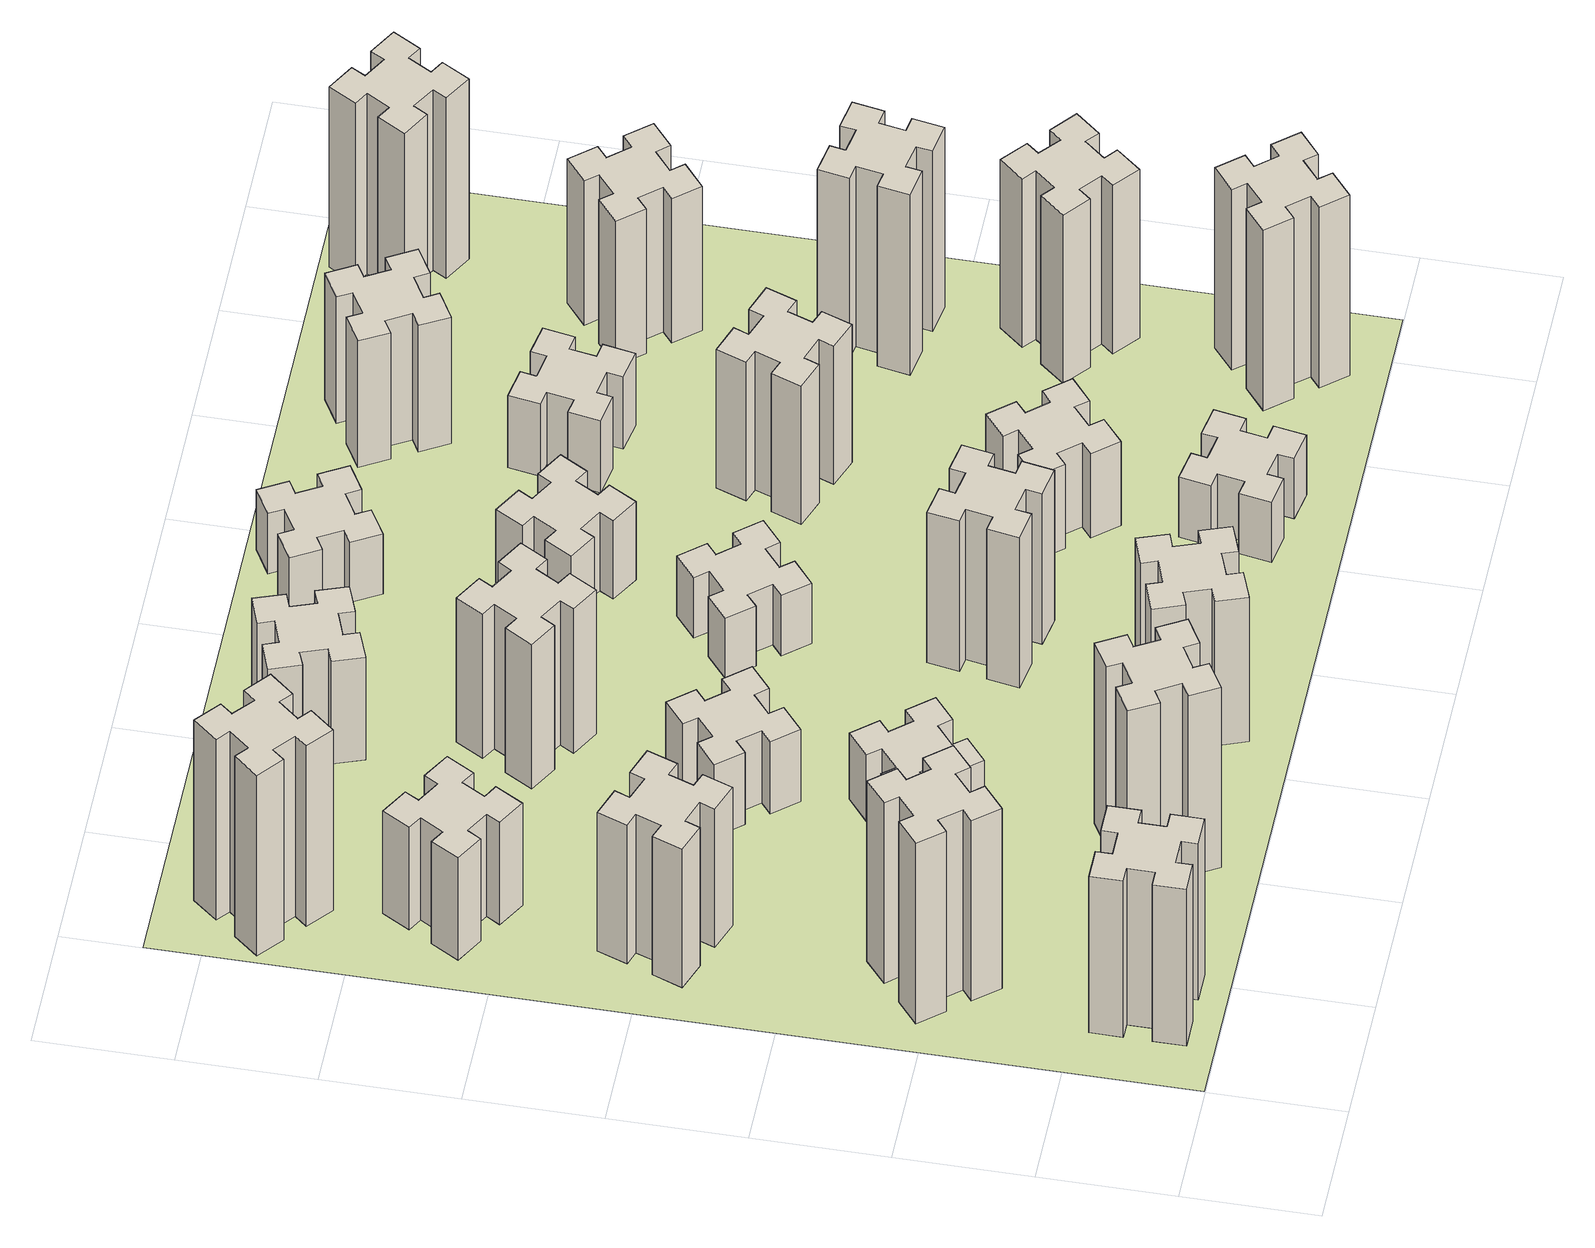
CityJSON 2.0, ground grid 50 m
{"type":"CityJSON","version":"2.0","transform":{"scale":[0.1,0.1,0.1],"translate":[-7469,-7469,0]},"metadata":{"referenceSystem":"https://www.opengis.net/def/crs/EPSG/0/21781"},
"CityObjects":{
"building1":{"type":"Building","attributes":{"class":"1000","function":"1000","usage":"1000","yearOfConstruction":2016,"roofType":"1000","measuredHeight":78,"storeysAboveGround":30,"storeysBelowGround":0},"geometry":[{"type":"Solid","lod":"1","boundaries":[[[[0,1,2,3,4,5,6,7,8,9,10,11,12,13,14,15,16,17,18,19]],[[17,16,20,21]],[[16,15,22,20]],[[15,14,23,22]],[[14,13,24,23]],[[13,12,25,24]],[[12,11,26,25]],[[11,10,27,26]],[[10,9,28,27]],[[9,8,29,28]],[[8,7,30,29]],[[7,6,31,30]],[[6,5,32,31]],[[5,4,33,32]],[[4,3,34,33]],[[3,2,35,34]],[[2,1,36,35]],[[1,0,37,36]],[[0,19,38,37]],[[19,18,39,38]],[[18,17,21,39]],[[24,25,26,27,28,29,30,31,32,33,34,35,36,37,38,39,21,20,22,23]]]]}]},
"building2":{"type":"Building","attributes":{"class":"1000","function":"1000","usage":"1000","yearOfConstruction":2016,"roofType":"1000","measuredHeight":90,"storeysAboveGround":30,"storeysBelowGround":0},"geometry":[{"type":"Solid","lod":"1","boundaries":[[[[40,41,42,43,44,45,46,47,48,49,50,51,52,53,54,55,56,57,58,59]],[[57,56,60,61]],[[56,55,62,60]],[[55,54,63,62]],[[54,53,64,63]],[[53,52,65,64]],[[52,51,66,65]],[[51,50,67,66]],[[50,49,68,67]],[[49,48,69,68]],[[48,47,70,69]],[[47,46,71,70]],[[46,45,72,71]],[[45,44,73,72]],[[44,43,74,73]],[[43,42,75,74]],[[42,41,76,75]],[[41,40,77,76]],[[40,59,78,77]],[[59,58,79,78]],[[58,57,61,79]],[[64,65,66,67,68,69,70,71,72,73,74,75,76,77,78,79,61,60,62,63]]]]}]},
"building3":{"type":"Building","attributes":{"class":"1000","function":"1000","usage":"1000","yearOfConstruction":2016,"roofType":"1000","measuredHeight":69,"storeysAboveGround":30,"storeysBelowGround":0},"geometry":[{"type":"Solid","lod":"1","boundaries":[[[[80,81,82,83,84,85,86,87,88,89,90,91,92,93,94,95,96,97,98,99]],[[97,96,100,101]],[[96,95,102,100]],[[95,94,103,102]],[[94,93,104,103]],[[93,92,105,104]],[[92,91,106,105]],[[91,90,107,106]],[[90,89,108,107]],[[89,88,109,108]],[[88,87,110,109]],[[87,86,111,110]],[[86,85,112,111]],[[85,84,113,112]],[[84,83,114,113]],[[83,82,115,114]],[[82,81,116,115]],[[81,80,117,116]],[[80,99,118,117]],[[99,98,119,118]],[[98,97,101,119]],[[104,105,106,107,108,109,110,111,112,113,114,115,116,117,118,119,101,100,102,103]]]]}]},
"building4":{"type":"Building","attributes":{"class":"1000","function":"1000","usage":"1000","yearOfConstruction":2016,"roofType":"1000","measuredHeight":51,"storeysAboveGround":30,"storeysBelowGround":0},"geometry":[{"type":"Solid","lod":"1","boundaries":[[[[120,121,122,123,124,125,126,127,128,129,130,131,132,133,134,135,136,137,138,139]],[[137,136,140,141]],[[136,135,142,140]],[[135,134,143,142]],[[134,133,144,143]],[[133,132,145,144]],[[132,131,146,145]],[[131,130,147,146]],[[130,129,148,147]],[[129,128,149,148]],[[128,127,150,149]],[[127,126,151,150]],[[126,125,152,151]],[[125,124,153,152]],[[124,123,154,153]],[[123,122,155,154]],[[122,121,156,155]],[[121,120,157,156]],[[120,139,158,157]],[[139,138,159,158]],[[138,137,141,159]],[[144,145,146,147,148,149,150,151,152,153,154,155,156,157,158,159,141,140,142,143]]]]}]},
"building5":{"type":"Building","attributes":{"class":"1000","function":"1000","usage":"1000","yearOfConstruction":2016,"roofType":"1000","measuredHeight":90,"storeysAboveGround":30,"storeysBelowGround":0},"geometry":[{"type":"Solid","lod":"1","boundaries":[[[[160,161,162,163,164,165,166,167,168,169,170,171,172,173,174,175,176,177,178,179]],[[177,176,180,181]],[[176,175,182,180]],[[175,174,183,182]],[[174,173,184,183]],[[173,172,185,184]],[[172,171,186,185]],[[171,170,187,186]],[[170,169,188,187]],[[169,168,189,188]],[[168,167,190,189]],[[167,166,191,190]],[[166,165,192,191]],[[165,164,193,192]],[[164,163,194,193]],[[163,162,195,194]],[[162,161,196,195]],[[161,160,197,196]],[[160,179,198,197]],[[179,178,199,198]],[[178,177,181,199]],[[184,185,186,187,188,189,190,191,192,193,194,195,196,197,198,199,181,180,182,183]]]]}]},
"building6":{"type":"Building","attributes":{"class":"1000","function":"1000","usage":"1000","yearOfConstruction":2016,"roofType":"1000","measuredHeight":90,"storeysAboveGround":30,"storeysBelowGround":0},"geometry":[{"type":"Solid","lod":"1","boundaries":[[[[200,201,202,203,204,205,206,207,208,209,210,211,212,213,214,215,216,217,218,219]],[[217,216,220,221]],[[216,215,222,220]],[[215,214,223,222]],[[214,213,224,223]],[[213,212,225,224]],[[212,211,226,225]],[[211,210,227,226]],[[210,209,228,227]],[[209,208,229,228]],[[208,207,230,229]],[[207,206,231,230]],[[206,205,232,231]],[[205,204,233,232]],[[204,203,234,233]],[[203,202,235,234]],[[202,201,236,235]],[[201,200,237,236]],[[200,219,238,237]],[[219,218,239,238]],[[218,217,221,239]],[[224,225,226,227,228,229,230,231,232,233,234,235,236,237,238,239,221,220,222,223]]]]}]},
"building7":{"type":"Building","attributes":{"class":"1000","function":"1000","usage":"1000","yearOfConstruction":2016,"roofType":"1000","measuredHeight":33,"storeysAboveGround":30,"storeysBelowGround":0},"geometry":[{"type":"Solid","lod":"1","boundaries":[[[[240,241,242,243,244,245,246,247,248,249,250,251,252,253,254,255,256,257,258,259]],[[257,256,260,261]],[[256,255,262,260]],[[255,254,263,262]],[[254,253,264,263]],[[253,252,265,264]],[[252,251,266,265]],[[251,250,267,266]],[[250,249,268,267]],[[249,248,269,268]],[[248,247,270,269]],[[247,246,271,270]],[[246,245,272,271]],[[245,244,273,272]],[[244,243,274,273]],[[243,242,275,274]],[[242,241,276,275]],[[241,240,277,276]],[[240,259,278,277]],[[259,258,279,278]],[[258,257,261,279]],[[264,265,266,267,268,269,270,271,272,273,274,275,276,277,278,279,261,260,262,263]]]]}]},
"building8":{"type":"Building","attributes":{"class":"1000","function":"1000","usage":"1000","yearOfConstruction":2016,"roofType":"1000","measuredHeight":36,"storeysAboveGround":30,"storeysBelowGround":0},"geometry":[{"type":"Solid","lod":"1","boundaries":[[[[280,281,282,283,284,285,286,287,288,289,290,291,292,293,294,295,296,297,298,299]],[[297,296,300,301]],[[296,295,302,300]],[[295,294,303,302]],[[294,293,304,303]],[[293,292,305,304]],[[292,291,306,305]],[[291,290,307,306]],[[290,289,308,307]],[[289,288,309,308]],[[288,287,310,309]],[[287,286,311,310]],[[286,285,312,311]],[[285,284,313,312]],[[284,283,314,313]],[[283,282,315,314]],[[282,281,316,315]],[[281,280,317,316]],[[280,299,318,317]],[[299,298,319,318]],[[298,297,301,319]],[[304,305,306,307,308,309,310,311,312,313,314,315,316,317,318,319,301,300,302,303]]]]}]},
"building9":{"type":"Building","attributes":{"class":"1000","function":"1000","usage":"1000","yearOfConstruction":2016,"roofType":"1000","measuredHeight":72,"storeysAboveGround":30,"storeysBelowGround":0},"geometry":[{"type":"Solid","lod":"1","boundaries":[[[[320,321,322,323,324,325,326,327,328,329,330,331,332,333,334,335,336,337,338,339]],[[337,336,340,341]],[[336,335,342,340]],[[335,334,343,342]],[[334,333,344,343]],[[333,332,345,344]],[[332,331,346,345]],[[331,330,347,346]],[[330,329,348,347]],[[329,328,349,348]],[[328,327,350,349]],[[327,326,351,350]],[[326,325,352,351]],[[325,324,353,352]],[[324,323,354,353]],[[323,322,355,354]],[[322,321,356,355]],[[321,320,357,356]],[[320,339,358,357]],[[339,338,359,358]],[[338,337,341,359]],[[344,345,346,347,348,349,350,351,352,353,354,355,356,357,358,359,341,340,342,343]]]]}]},
"building10":{"type":"Building","attributes":{"class":"1000","function":"1000","usage":"1000","yearOfConstruction":2016,"roofType":"1000","measuredHeight":72,"storeysAboveGround":30,"storeysBelowGround":0},"geometry":[{"type":"Solid","lod":"1","boundaries":[[[[360,361,362,363,364,365,366,367,368,369,370,371,372,373,374,375,376,377,378,379]],[[377,376,380,381]],[[376,375,382,380]],[[375,374,383,382]],[[374,373,384,383]],[[373,372,385,384]],[[372,371,386,385]],[[371,370,387,386]],[[370,369,388,387]],[[369,368,389,388]],[[368,367,390,389]],[[367,366,391,390]],[[366,365,392,391]],[[365,364,393,392]],[[364,363,394,393]],[[363,362,395,394]],[[362,361,396,395]],[[361,360,397,396]],[[360,379,398,397]],[[379,378,399,398]],[[378,377,381,399]],[[384,385,386,387,388,389,390,391,392,393,394,395,396,397,398,399,381,380,382,383]]]]}]},
"building11":{"type":"Building","attributes":{"class":"1000","function":"1000","usage":"1000","yearOfConstruction":2016,"roofType":"1000","measuredHeight":51,"storeysAboveGround":30,"storeysBelowGround":0},"geometry":[{"type":"Solid","lod":"1","boundaries":[[[[400,401,402,403,404,405,406,407,408,409,410,411,412,413,414,415,416,417,418,419]],[[417,416,420,421]],[[416,415,422,420]],[[415,414,423,422]],[[414,413,424,423]],[[413,412,425,424]],[[412,411,426,425]],[[411,410,427,426]],[[410,409,428,427]],[[409,408,429,428]],[[408,407,430,429]],[[407,406,431,430]],[[406,405,432,431]],[[405,404,433,432]],[[404,403,434,433]],[[403,402,435,434]],[[402,401,436,435]],[[401,400,437,436]],[[400,419,438,437]],[[419,418,439,438]],[[418,417,421,439]],[[424,425,426,427,428,429,430,431,432,433,434,435,436,437,438,439,421,420,422,423]]]]}]},
"building12":{"type":"Building","attributes":{"class":"1000","function":"1000","usage":"1000","yearOfConstruction":2016,"roofType":"1000","measuredHeight":75,"storeysAboveGround":30,"storeysBelowGround":0},"geometry":[{"type":"Solid","lod":"1","boundaries":[[[[440,441,442,443,444,445,446,447,448,449,450,451,452,453,454,455,456,457,458,459]],[[457,456,460,461]],[[456,455,462,460]],[[455,454,463,462]],[[454,453,464,463]],[[453,452,465,464]],[[452,451,466,465]],[[451,450,467,466]],[[450,449,468,467]],[[449,448,469,468]],[[448,447,470,469]],[[447,446,471,470]],[[446,445,472,471]],[[445,444,473,472]],[[444,443,474,473]],[[443,442,475,474]],[[442,441,476,475]],[[441,440,477,476]],[[440,459,478,477]],[[459,458,479,478]],[[458,457,461,479]],[[464,465,466,467,468,469,470,471,472,473,474,475,476,477,478,479,461,460,462,463]]]]}]},
"building13":{"type":"Building","attributes":{"class":"1000","function":"1000","usage":"1000","yearOfConstruction":2016,"roofType":"1000","measuredHeight":30,"storeysAboveGround":30,"storeysBelowGround":0},"geometry":[{"type":"Solid","lod":"1","boundaries":[[[[480,481,482,483,484,485,486,487,488,489,490,491,492,493,494,495,496,497,498,499]],[[497,496,500,501]],[[496,495,502,500]],[[495,494,503,502]],[[494,493,504,503]],[[493,492,505,504]],[[492,491,506,505]],[[491,490,507,506]],[[490,489,508,507]],[[489,488,509,508]],[[488,487,510,509]],[[487,486,511,510]],[[486,485,512,511]],[[485,484,513,512]],[[484,483,514,513]],[[483,482,515,514]],[[482,481,516,515]],[[481,480,517,516]],[[480,499,518,517]],[[499,498,519,518]],[[498,497,501,519]],[[504,505,506,507,508,509,510,511,512,513,514,515,516,517,518,519,501,500,502,503]]]]}]},
"building14":{"type":"Building","attributes":{"class":"1000","function":"1000","usage":"1000","yearOfConstruction":2016,"roofType":"1000","measuredHeight":39,"storeysAboveGround":30,"storeysBelowGround":0},"geometry":[{"type":"Solid","lod":"1","boundaries":[[[[520,521,522,523,524,525,526,527,528,529,530,531,532,533,534,535,536,537,538,539]],[[537,536,540,541]],[[536,535,542,540]],[[535,534,543,542]],[[534,533,544,543]],[[533,532,545,544]],[[532,531,546,545]],[[531,530,547,546]],[[530,529,548,547]],[[529,528,549,548]],[[528,527,550,549]],[[527,526,551,550]],[[526,525,552,551]],[[525,524,553,552]],[[524,523,554,553]],[[523,522,555,554]],[[522,521,556,555]],[[521,520,557,556]],[[520,539,558,557]],[[539,538,559,558]],[[538,537,541,559]],[[544,545,546,547,548,549,550,551,552,553,554,555,556,557,558,559,541,540,542,543]]]]}]},
"building15":{"type":"Building","attributes":{"class":"1000","function":"1000","usage":"1000","yearOfConstruction":2016,"roofType":"1000","measuredHeight":30,"storeysAboveGround":30,"storeysBelowGround":0},"geometry":[{"type":"Solid","lod":"1","boundaries":[[[[560,561,562,563,564,565,566,567,568,569,570,571,572,573,574,575,576,577,578,579]],[[577,576,580,581]],[[576,575,582,580]],[[575,574,583,582]],[[574,573,584,583]],[[573,572,585,584]],[[572,571,586,585]],[[571,570,587,586]],[[570,569,588,587]],[[569,568,589,588]],[[568,567,590,589]],[[567,566,591,590]],[[566,565,592,591]],[[565,564,593,592]],[[564,563,594,593]],[[563,562,595,594]],[[562,561,596,595]],[[561,560,597,596]],[[560,579,598,597]],[[579,578,599,598]],[[578,577,581,599]],[[584,585,586,587,588,589,590,591,592,593,594,595,596,597,598,599,581,580,582,583]]]]}]},
"building16":{"type":"Building","attributes":{"class":"1000","function":"1000","usage":"1000","yearOfConstruction":2016,"roofType":"1000","measuredHeight":30,"storeysAboveGround":30,"storeysBelowGround":0},"geometry":[{"type":"Solid","lod":"1","boundaries":[[[[600,601,602,603,604,605,606,607,608,609,610,611,612,613,614,615,616,617,618,619]],[[617,616,620,621]],[[616,615,622,620]],[[615,614,623,622]],[[614,613,624,623]],[[613,612,625,624]],[[612,611,626,625]],[[611,610,627,626]],[[610,609,628,627]],[[609,608,629,628]],[[608,607,630,629]],[[607,606,631,630]],[[606,605,632,631]],[[605,604,633,632]],[[604,603,634,633]],[[603,602,635,634]],[[602,601,636,635]],[[601,600,637,636]],[[600,619,638,637]],[[619,618,639,638]],[[618,617,621,639]],[[624,625,626,627,628,629,630,631,632,633,634,635,636,637,638,639,621,620,622,623]]]]}]},
"building17":{"type":"Building","attributes":{"class":"1000","function":"1000","usage":"1000","yearOfConstruction":2016,"roofType":"1000","measuredHeight":42,"storeysAboveGround":30,"storeysBelowGround":0},"geometry":[{"type":"Solid","lod":"1","boundaries":[[[[640,641,642,643,644,645,646,647,648,649,650,651,652,653,654,655,656,657,658,659]],[[657,656,660,661]],[[656,655,662,660]],[[655,654,663,662]],[[654,653,664,663]],[[653,652,665,664]],[[652,651,666,665]],[[651,650,667,666]],[[650,649,668,667]],[[649,648,669,668]],[[648,647,670,669]],[[647,646,671,670]],[[646,645,672,671]],[[645,644,673,672]],[[644,643,674,673]],[[643,642,675,674]],[[642,641,676,675]],[[641,640,677,676]],[[640,659,678,677]],[[659,658,679,678]],[[658,657,661,679]],[[664,665,666,667,668,669,670,671,672,673,674,675,676,677,678,679,661,660,662,663]]]]}]},
"building18":{"type":"Building","attributes":{"class":"1000","function":"1000","usage":"1000","yearOfConstruction":2016,"roofType":"1000","measuredHeight":69,"storeysAboveGround":30,"storeysBelowGround":0},"geometry":[{"type":"Solid","lod":"1","boundaries":[[[[680,681,682,683,684,685,686,687,688,689,690,691,692,693,694,695,696,697,698,699]],[[697,696,700,701]],[[696,695,702,700]],[[695,694,703,702]],[[694,693,704,703]],[[693,692,705,704]],[[692,691,706,705]],[[691,690,707,706]],[[690,689,708,707]],[[689,688,709,708]],[[688,687,710,709]],[[687,686,711,710]],[[686,685,712,711]],[[685,684,713,712]],[[684,683,714,713]],[[683,682,715,714]],[[682,681,716,715]],[[681,680,717,716]],[[680,699,718,717]],[[699,698,719,718]],[[698,697,701,719]],[[704,705,706,707,708,709,710,711,712,713,714,715,716,717,718,719,701,700,702,703]]]]}]},
"building19":{"type":"Building","attributes":{"class":"1000","function":"1000","usage":"1000","yearOfConstruction":2016,"roofType":"1000","measuredHeight":36,"storeysAboveGround":30,"storeysBelowGround":0},"geometry":[{"type":"Solid","lod":"1","boundaries":[[[[720,721,722,723,724,725,726,727,728,729,730,731,732,733,734,735,736,737,738,739]],[[737,736,740,741]],[[736,735,742,740]],[[735,734,743,742]],[[734,733,744,743]],[[733,732,745,744]],[[732,731,746,745]],[[731,730,747,746]],[[730,729,748,747]],[[729,728,749,748]],[[728,727,750,749]],[[727,726,751,750]],[[726,725,752,751]],[[725,724,753,752]],[[724,723,754,753]],[[723,722,755,754]],[[722,721,756,755]],[[721,720,757,756]],[[720,739,758,757]],[[739,738,759,758]],[[738,737,741,759]],[[744,745,746,747,748,749,750,751,752,753,754,755,756,757,758,759,741,740,742,743]]]]}]},
"building20":{"type":"Building","attributes":{"class":"1000","function":"1000","usage":"1000","yearOfConstruction":2016,"roofType":"1000","measuredHeight":90,"storeysAboveGround":30,"storeysBelowGround":0},"geometry":[{"type":"Solid","lod":"1","boundaries":[[[[760,761,762,763,764,765,766,767,768,769,770,771,772,773,774,775,776,777,778,779]],[[777,776,780,781]],[[776,775,782,780]],[[775,774,783,782]],[[774,773,784,783]],[[773,772,785,784]],[[772,771,786,785]],[[771,770,787,786]],[[770,769,788,787]],[[769,768,789,788]],[[768,767,790,789]],[[767,766,791,790]],[[766,765,792,791]],[[765,764,793,792]],[[764,763,794,793]],[[763,762,795,794]],[[762,761,796,795]],[[761,760,797,796]],[[760,779,798,797]],[[779,778,799,798]],[[778,777,781,799]],[[784,785,786,787,788,789,790,791,792,793,794,795,796,797,798,799,781,780,782,783]]]]}]},
"building21":{"type":"Building","attributes":{"class":"1000","function":"1000","usage":"1000","yearOfConstruction":2016,"roofType":"1000","measuredHeight":63,"storeysAboveGround":30,"storeysBelowGround":0},"geometry":[{"type":"Solid","lod":"1","boundaries":[[[[800,801,802,803,804,805,806,807,808,809,810,811,812,813,814,815,816,817,818,819]],[[817,816,820,821]],[[816,815,822,820]],[[815,814,823,822]],[[814,813,824,823]],[[813,812,825,824]],[[812,811,826,825]],[[811,810,827,826]],[[810,809,828,827]],[[809,808,829,828]],[[808,807,830,829]],[[807,806,831,830]],[[806,805,832,831]],[[805,804,833,832]],[[804,803,834,833]],[[803,802,835,834]],[[802,801,836,835]],[[801,800,837,836]],[[800,819,838,837]],[[819,818,839,838]],[[818,817,821,839]],[[824,825,826,827,828,829,830,831,832,833,834,835,836,837,838,839,821,820,822,823]]]]}]},
"building22":{"type":"Building","attributes":{"class":"1000","function":"1000","usage":"1000","yearOfConstruction":2016,"roofType":"1000","measuredHeight":84,"storeysAboveGround":30,"storeysBelowGround":0},"geometry":[{"type":"Solid","lod":"1","boundaries":[[[[840,841,842,843,844,845,846,847,848,849,850,851,852,853,854,855,856,857,858,859]],[[857,856,860,861]],[[856,855,862,860]],[[855,854,863,862]],[[854,853,864,863]],[[853,852,865,864]],[[852,851,866,865]],[[851,850,867,866]],[[850,849,868,867]],[[849,848,869,868]],[[848,847,870,869]],[[847,846,871,870]],[[846,845,872,871]],[[845,844,873,872]],[[844,843,874,873]],[[843,842,875,874]],[[842,841,876,875]],[[841,840,877,876]],[[840,859,878,877]],[[859,858,879,878]],[[858,857,861,879]],[[864,865,866,867,868,869,870,871,872,873,874,875,876,877,878,879,861,860,862,863]]]]}]},
"building23":{"type":"Building","attributes":{"class":"1000","function":"1000","usage":"1000","yearOfConstruction":2016,"roofType":"1000","measuredHeight":90,"storeysAboveGround":30,"storeysBelowGround":0},"geometry":[{"type":"Solid","lod":"1","boundaries":[[[[880,881,882,883,884,885,886,887,888,889,890,891,892,893,894,895,896,897,898,899]],[[897,896,900,901]],[[896,895,902,900]],[[895,894,903,902]],[[894,893,904,903]],[[893,892,905,904]],[[892,891,906,905]],[[891,890,907,906]],[[890,889,908,907]],[[889,888,909,908]],[[888,887,910,909]],[[887,886,911,910]],[[886,885,912,911]],[[885,884,913,912]],[[884,883,914,913]],[[883,882,915,914]],[[882,881,916,915]],[[881,880,917,916]],[[880,899,918,917]],[[899,898,919,918]],[[898,897,901,919]],[[904,905,906,907,908,909,910,911,912,913,914,915,916,917,918,919,901,900,902,903]]]]}]},
"building24":{"type":"Building","attributes":{"class":"1000","function":"1000","usage":"1000","yearOfConstruction":2016,"roofType":"1000","measuredHeight":72,"storeysAboveGround":30,"storeysBelowGround":0},"geometry":[{"type":"Solid","lod":"1","boundaries":[[[[920,921,922,923,924,925,926,927,928,929,930,931,932,933,934,935,936,937,938,939]],[[937,936,940,941]],[[936,935,942,940]],[[935,934,943,942]],[[934,933,944,943]],[[933,932,945,944]],[[932,931,946,945]],[[931,930,947,946]],[[930,929,948,947]],[[929,928,949,948]],[[928,927,950,949]],[[927,926,951,950]],[[926,925,952,951]],[[925,924,953,952]],[[924,923,954,953]],[[923,922,955,954]],[[922,921,956,955]],[[921,920,957,956]],[[920,939,958,957]],[[939,938,959,958]],[[938,937,941,959]],[[944,945,946,947,948,949,950,951,952,953,954,955,956,957,958,959,941,940,942,943]]]]}]},
"building25":{"type":"Building","attributes":{"class":"1000","function":"1000","usage":"1000","yearOfConstruction":2016,"roofType":"1000","measuredHeight":90,"storeysAboveGround":30,"storeysBelowGround":0},"geometry":[{"type":"Solid","lod":"1","boundaries":[[[[960,961,962,963,964,965,966,967,968,969,970,971,972,973,974,975,976,977,978,979]],[[977,976,980,981]],[[976,975,982,980]],[[975,974,983,982]],[[974,973,984,983]],[[973,972,985,984]],[[972,971,986,985]],[[971,970,987,986]],[[970,969,988,987]],[[969,968,989,988]],[[968,967,990,989]],[[967,966,991,990]],[[966,965,992,991]],[[965,964,993,992]],[[964,963,994,993]],[[963,962,995,994]],[[962,961,996,995]],[[961,960,997,996]],[[960,979,998,997]],[[979,978,999,998]],[[978,977,981,999]],[[984,985,986,987,988,989,990,991,992,993,994,995,996,997,998,999,981,980,982,983]]]]}]},
"landuse1":{"type":"LandUse","attributes":{"name":"plot1","function":"1010"},"geometry":[{"type":"MultiSurface","lod":"1","boundaries":[[[1000,1001,1002,1003]]]}]}
},
"vertices":[
[265,325,0],[265,225,0],[205,225,0],[205,105,0],[325,105,0],[325,165,0],[425,165,0],[425,105,0],[545,105,0],[545,225,0],[485,225,0],[485,325,0],[545,325,0],[545,445,0],[425,445,0],[425,385,0],[325,385,0],[325,445,0],[205,445,0],[205,325,0],[325,385,780],[325,445,780],[425,385,780],[425,445,780],[545,445,780],[545,325,780],[485,325,780],[485,225,780],[545,225,780],[545,105,780],[425,105,780],[425,165,780],[325,165,780],[325,105,780],[205,105,780],[205,225,780],[265,225,780],[265,325,780],[205,325,780],[205,445,780],
[492,1048,0],[427,1124,0],[473,1163,0],[396,1255,0],[304,1178,0],[343,1132,0],[266,1067,0],[228,1113,0],[136,1036,0],[213,944,0],[259,983,0],[323,906,0],[277,868,0],[354,776,0],[446,853,0],[408,899,0],[484,963,0],[523,917,0],[615,994,0],[538,1086,0],[484,963,900],[523,917,900],[408,899,900],[446,853,900],[354,776,900],[277,868,900],[323,906,900],[259,983,900],[213,944,900],[136,1036,900],[228,1113,900],[266,1067,900],[343,1132,900],[304,1178,900],[396,1255,900],[473,1163,900],[427,1124,900],[492,1048,900],[538,1086,900],[615,994,900],
[291,1869,0],[385,1835,0],[364,1779,0],[477,1737,0],[518,1850,0],[462,1871,0],[496,1965,0],[552,1944,0],[593,2057,0],[480,2098,0],[460,2042,0],[366,2076,0],[387,2132,0],[274,2173,0],[233,2060,0],[289,2040,0],[255,1946,0],[199,1967,0],[157,1854,0],[270,1813,0],[255,1946,690],[199,1967,690],[289,2040,690],[233,2060,690],[274,2173,690],[387,2132,690],[366,2076,690],[460,2042,690],[480,2098,690],[593,2057,690],[552,1944,690],[496,1965,690],[462,1871,690],[518,1850,690],[477,1737,690],[364,1779,690],[385,1835,690],[291,1869,690],[270,1813,690],[157,1854,690],
[446,2597,0],[496,2684,0],[548,2654,0],[608,2758,0],[504,2818,0],[474,2766,0],[387,2816,0],[417,2868,0],[313,2928,0],[253,2824,0],[305,2794,0],[255,2707,0],[203,2737,0],[143,2633,0],[247,2573,0],[277,2625,0],[364,2575,0],[334,2523,0],[438,2463,0],[498,2567,0],[364,2575,510],[334,2523,510],[277,2625,510],[247,2573,510],[143,2633,510],[203,2737,510],[255,2707,510],[305,2794,510],[253,2824,510],[313,2928,510],[417,2868,510],[387,2816,510],[474,2766,510],[504,2818,510],[608,2758,510],[548,2654,510],[496,2684,510],[446,2597,510],[498,2567,510],[438,2463,510],
[1236,387,0],[1186,474,0],[1238,504,0],[1178,608,0],[1074,548,0],[1104,496,0],[1017,446,0],[987,498,0],[883,438,0],[943,334,0],[995,364,0],[1045,277,0],[993,247,0],[1053,143,0],[1157,203,0],[1127,255,0],[1214,305,0],[1244,253,0],[1348,313,0],[1288,417,0],[1214,305,900],[1244,253,900],[1127,255,900],[1157,203,900],[1053,143,900],[993,247,900],[1045,277,900],[995,364,900],[943,334,900],[883,438,900],[987,498,900],[1017,446,900],[1104,496,900],[1074,548,900],[1178,608,900],[1238,504,900],[1186,474,900],[1236,387,900],[1288,417,900],[1348,313,900],
[384,3387,0],[308,3452,0],[346,3498,0],[254,3575,0],[177,3483,0],[223,3444,0],[159,3368,0],[113,3406,0],[36,3314,0],[128,3237,0],[166,3283,0],[243,3219,0],[204,3173,0],[296,3096,0],[373,3188,0],[327,3226,0],[392,3303,0],[438,3264,0],[515,3356,0],[423,3433,0],[392,3303,900],[438,3264,900],[327,3226,900],[373,3188,900],[296,3096,900],[204,3173,900],[243,3219,900],[166,3283,900],[128,3237,900],[36,3314,900],[113,3406,900],[159,3368,900],[223,3444,900],[177,3483,900],[254,3575,900],[346,3498,900],[308,3452,900],[384,3387,900],[423,3433,900],[515,3356,900],
[1083,1332,0],[1006,1267,0],[968,1313,0],[876,1236,0],[953,1144,0],[999,1183,0],[1063,1106,0],[1017,1068,0],[1094,976,0],[1186,1053,0],[1148,1099,0],[1224,1163,0],[1263,1117,0],[1355,1194,0],[1278,1286,0],[1232,1248,0],[1167,1324,0],[1213,1363,0],[1136,1455,0],[1044,1378,0],[1167,1324,330],[1213,1363,330],[1232,1248,330],[1278,1286,330],[1355,1194,330],[1263,1117,330],[1224,1163,330],[1148,1099,330],[1186,1053,330],[1094,976,330],[1017,1068,330],[1063,1106,330],[999,1183,330],[953,1144,330],[876,1236,330],[968,1313,330],[1006,1267,330],[1083,1332,330],[1044,1378,330],[1136,1455,330],
[1083,1972,0],[1006,1907,0],[968,1953,0],[876,1876,0],[953,1784,0],[999,1823,0],[1063,1746,0],[1017,1708,0],[1094,1616,0],[1186,1693,0],[1148,1739,0],[1224,1803,0],[1263,1757,0],[1355,1834,0],[1278,1926,0],[1232,1888,0],[1167,1964,0],[1213,2003,0],[1136,2095,0],[1044,2018,0],[1167,1964,360],[1213,2003,360],[1232,1888,360],[1278,1926,360],[1355,1834,360],[1263,1757,360],[1224,1803,360],[1148,1739,360],[1186,1693,360],[1094,1616,360],[1017,1708,360],[1063,1746,360],[999,1823,360],[953,1784,360],[876,1876,360],[968,1953,360],[1006,1907,360],[1083,1972,360],[1044,2018,360],[1136,2095,360],
[1765,496,0],[1671,462,0],[1650,518,0],[1537,477,0],[1579,364,0],[1635,385,0],[1669,291,0],[1613,270,0],[1654,157,0],[1767,199,0],[1746,255,0],[1840,289,0],[1860,233,0],[1973,274,0],[1932,387,0],[1876,366,0],[1842,460,0],[1898,480,0],[1857,593,0],[1744,552,0],[1842,460,720],[1898,480,720],[1876,366,720],[1932,387,720],[1973,274,720],[1860,233,720],[1840,289,720],[1746,255,720],[1767,199,720],[1654,157,720],[1613,270,720],[1669,291,720],[1635,385,720],[1579,364,720],[1537,477,720],[1650,518,720],[1671,462,720],[1765,496,720],[1744,552,720],[1857,593,720],
[1314,2666,0],[1227,2716,0],[1257,2768,0],[1153,2828,0],[1093,2724,0],[1145,2694,0],[1095,2607,0],[1043,2637,0],[983,2533,0],[1087,2473,0],[1117,2525,0],[1204,2475,0],[1174,2423,0],[1278,2363,0],[1338,2467,0],[1286,2497,0],[1336,2584,0],[1388,2554,0],[1448,2658,0],[1344,2718,0],[1336,2584,720],[1388,2554,720],[1286,2497,720],[1338,2467,720],[1278,2363,720],[1174,2423,720],[1204,2475,720],[1117,2525,720],[1087,2473,720],[983,2533,720],[1043,2637,720],[1095,2607,720],[1145,2694,720],[1093,2724,720],[1153,2828,720],[1257,2768,720],[1227,2716,720],[1314,2666,720],[1344,2718,720],[1448,2658,720],
[1125,3456,0],[1031,3422,0],[1010,3478,0],[897,3437,0],[939,3324,0],[995,3345,0],[1029,3251,0],[973,3230,0],[1014,3117,0],[1127,3159,0],[1106,3215,0],[1200,3249,0],[1220,3193,0],[1333,3234,0],[1292,3347,0],[1236,3326,0],[1202,3420,0],[1258,3440,0],[1217,3553,0],[1104,3512,0],[1202,3420,510],[1258,3440,510],[1236,3326,510],[1292,3347,510],[1333,3234,510],[1220,3193,510],[1200,3249,510],[1106,3215,510],[1127,3159,510],[1014,3117,510],[973,3230,510],[1029,3251,510],[995,3345,510],[939,3324,510],[897,3437,510],[1010,3478,510],[1031,3422,510],[1125,3456,510],[1104,3512,510],[1217,3553,510],
[2055,1047,0],[2072,1145,0],[2131,1135,0],[2152,1253,0],[2034,1274,0],[2024,1215,0],[1925,1232,0],[1936,1291,0],[1817,1312,0],[1797,1194,0],[1856,1184,0],[1838,1085,0],[1779,1096,0],[1758,977,0],[1877,957,0],[1887,1016,0],[1985,998,0],[1975,939,0],[2093,918,0],[2114,1037,0],[1985,998,750],[1975,939,750],[1887,1016,750],[1877,957,750],[1758,977,750],[1779,1096,750],[1838,1085,750],[1856,1184,750],[1797,1194,750],[1817,1312,750],[1936,1291,750],[1925,1232,750],[2024,1215,750],[2034,1274,750],[2152,1253,750],[2131,1135,750],[2072,1145,750],[2055,1047,750],[2114,1037,750],[2093,918,750],
[1972,1988,0],[1907,2064,0],[1953,2103,0],[1876,2195,0],[1784,2118,0],[1823,2072,0],[1746,2007,0],[1708,2053,0],[1616,1976,0],[1693,1884,0],[1739,1923,0],[1803,1846,0],[1757,1808,0],[1834,1716,0],[1926,1793,0],[1888,1839,0],[1964,1903,0],[2003,1857,0],[2095,1934,0],[2018,2026,0],[1964,1903,300],[2003,1857,300],[1888,1839,300],[1926,1793,300],[1834,1716,300],[1757,1808,300],[1803,1846,300],[1739,1923,300],[1693,1884,300],[1616,1976,300],[1708,2053,300],[1746,2007,300],[1823,2072,300],[1784,2118,300],[1876,2195,300],[1953,2103,300],[1907,2064,300],[1972,1988,300],[2018,2026,300],[2095,1934,300],
[2026,2497,0],[2076,2584,0],[2128,2554,0],[2188,2658,0],[2084,2718,0],[2054,2666,0],[1967,2716,0],[1997,2768,0],[1893,2828,0],[1833,2724,0],[1885,2694,0],[1835,2607,0],[1783,2637,0],[1723,2533,0],[1827,2473,0],[1857,2525,0],[1944,2475,0],[1914,2423,0],[2018,2363,0],[2078,2467,0],[1944,2475,390],[1914,2423,390],[1857,2525,390],[1827,2473,390],[1723,2533,390],[1783,2637,390],[1835,2607,390],[1885,2694,390],[1833,2724,390],[1893,2828,390],[1997,2768,390],[1967,2716,390],[2054,2666,390],[2084,2718,390],[2188,2658,390],[2128,2554,390],[2076,2584,390],[2026,2497,390],[2078,2467,390],[2018,2363,390],
[2596,444,0],[2578,345,0],[2519,356,0],[2498,237,0],[2617,217,0],[2627,276,0],[2725,258,0],[2715,199,0],[2833,178,0],[2854,297,0],[2795,307,0],[2812,405,0],[2871,395,0],[2892,513,0],[2774,534,0],[2764,475,0],[2665,492,0],[2676,551,0],[2557,572,0],[2537,454,0],[2665,492,300],[2676,551,300],[2764,475,300],[2774,534,300],[2892,513,300],[2871,395,300],[2812,405,300],[2795,307,300],[2854,297,300],[2833,178,300],[2715,199,300],[2725,258,300],[2627,276,300],[2617,217,300],[2498,237,300],[2519,356,300],[2578,345,300],[2596,444,300],[2537,454,300],[2557,572,300],
[1844,3556,0],[1757,3506,0],[1727,3558,0],[1623,3498,0],[1683,3394,0],[1735,3424,0],[1785,3337,0],[1733,3307,0],[1793,3203,0],[1897,3263,0],[1867,3315,0],[1954,3365,0],[1984,3313,0],[2088,3373,0],[2028,3477,0],[1976,3447,0],[1926,3534,0],[1978,3564,0],[1918,3668,0],[1814,3608,0],[1926,3534,300],[1978,3564,300],[1976,3447,300],[2028,3477,300],[2088,3373,300],[1984,3313,300],[1954,3365,300],[1867,3315,300],[1897,3263,300],[1793,3203,300],[1733,3307,300],[1785,3337,300],[1735,3424,300],[1683,3394,300],[1623,3498,300],[1727,3558,300],[1757,3506,300],[1844,3556,300],[1814,3608,300],[1918,3668,300],
[2563,1132,0],[2486,1067,0],[2448,1113,0],[2356,1036,0],[2433,944,0],[2479,983,0],[2543,906,0],[2497,868,0],[2574,776,0],[2666,853,0],[2628,899,0],[2704,963,0],[2743,917,0],[2835,994,0],[2758,1086,0],[2712,1048,0],[2647,1124,0],[2693,1163,0],[2616,1255,0],[2524,1178,0],[2647,1124,420],[2693,1163,420],[2712,1048,420],[2758,1086,420],[2835,994,420],[2743,917,420],[2704,963,420],[2628,899,420],[2666,853,420],[2574,776,420],[2497,868,420],[2543,906,420],[2479,983,420],[2433,944,420],[2356,1036,420],[2448,1113,420],[2486,1067,420],[2563,1132,420],[2524,1178,420],[2616,1255,420],
[2682,1871,0],[2716,1965,0],[2772,1944,0],[2813,2057,0],[2700,2098,0],[2680,2042,0],[2586,2076,0],[2607,2132,0],[2494,2173,0],[2453,2060,0],[2509,2040,0],[2475,1946,0],[2419,1967,0],[2377,1854,0],[2490,1813,0],[2511,1869,0],[2605,1835,0],[2584,1779,0],[2697,1737,0],[2738,1850,0],[2605,1835,690],[2584,1779,690],[2511,1869,690],[2490,1813,690],[2377,1854,690],[2419,1967,690],[2475,1946,690],[2509,2040,690],[2453,2060,690],[2494,2173,690],[2607,2132,690],[2586,2076,690],[2680,2042,690],[2700,2098,690],[2813,2057,690],[2772,1944,690],[2716,1965,690],[2682,1871,690],[2738,1850,690],[2697,1737,690],
[2664,2795,0],[2565,2812,0],[2576,2871,0],[2457,2892,0],[2437,2774,0],[2496,2764,0],[2478,2665,0],[2419,2676,0],[2398,2557,0],[2517,2537,0],[2527,2596,0],[2625,2578,0],[2615,2519,0],[2733,2498,0],[2754,2617,0],[2695,2627,0],[2712,2725,0],[2771,2715,0],[2792,2833,0],[2674,2854,0],[2712,2725,360],[2771,2715,360],[2695,2627,360],[2754,2617,360],[2733,2498,360],[2615,2519,360],[2625,2578,360],[2527,2596,360],[2517,2537,360],[2398,2557,360],[2419,2676,360],[2478,2665,360],[2496,2764,360],[2437,2774,360],[2457,2892,360],[2576,2871,360],[2565,2812,360],[2664,2795,360],[2674,2854,360],[2792,2833,360],
[3468,259,0],[3544,323,0],[3583,277,0],[3675,354,0],[3598,446,0],[3552,408,0],[3487,484,0],[3533,523,0],[3456,615,0],[3364,538,0],[3403,492,0],[3326,427,0],[3288,473,0],[3196,396,0],[3273,304,0],[3319,343,0],[3383,266,0],[3337,228,0],[3414,136,0],[3506,213,0],[3383,266,900],[3337,228,900],[3319,343,900],[3273,304,900],[3196,396,900],[3288,473,900],[3326,427,900],[3403,492,900],[3364,538,900],[3456,615,900],[3533,523,900],[3487,484,900],[3552,408,900],[3598,446,900],[3675,354,900],[3583,277,900],[3544,323,900],[3468,259,900],[3506,213,900],[3414,136,900],
[2716,3347,0],[2666,3434,0],[2718,3464,0],[2658,3568,0],[2554,3508,0],[2584,3456,0],[2497,3406,0],[2467,3458,0],[2363,3398,0],[2423,3294,0],[2475,3324,0],[2525,3237,0],[2473,3207,0],[2533,3103,0],[2637,3163,0],[2607,3215,0],[2694,3265,0],[2724,3213,0],[2828,3273,0],[2768,3377,0],[2694,3265,630],[2724,3213,630],[2607,3215,630],[2637,3163,630],[2533,3103,630],[2473,3207,630],[2525,3237,630],[2475,3324,630],[2423,3294,630],[2363,3398,630],[2467,3458,630],[2497,3406,630],[2584,3456,630],[2554,3508,630],[2658,3568,630],[2718,3464,630],[2666,3434,630],[2716,3347,630],[2768,3377,630],[2828,3273,630],
[3487,1006,0],[3552,1083,0],[3598,1044,0],[3675,1136,0],[3583,1213,0],[3544,1167,0],[3468,1232,0],[3506,1278,0],[3414,1355,0],[3337,1263,0],[3383,1224,0],[3319,1148,0],[3273,1186,0],[3196,1094,0],[3288,1017,0],[3326,1063,0],[3403,999,0],[3364,953,0],[3456,876,0],[3533,968,0],[3403,999,840],[3364,953,840],[3326,1063,840],[3288,1017,840],[3196,1094,840],[3273,1186,840],[3319,1148,840],[3383,1224,840],[3337,1263,840],[3414,1355,840],[3506,1278,840],[3468,1232,840],[3544,1167,840],[3583,1213,840],[3675,1136,840],[3598,1044,840],[3552,1083,840],[3487,1006,840],[3533,968,840],[3456,876,840],
[3267,1656,0],[3365,1638,0],[3355,1579,0],[3473,1558,0],[3494,1677,0],[3435,1687,0],[3452,1785,0],[3511,1775,0],[3532,1893,0],[3414,1914,0],[3404,1855,0],[3305,1872,0],[3316,1931,0],[3197,1952,0],[3177,1834,0],[3236,1824,0],[3218,1725,0],[3159,1736,0],[3138,1617,0],[3257,1597,0],[3218,1725,900],[3159,1736,900],[3236,1824,900],[3177,1834,900],[3197,1952,900],[3316,1931,900],[3305,1872,900],[3404,1855,900],[3414,1914,900],[3532,1893,900],[3511,1775,900],[3452,1785,900],[3435,1687,900],[3494,1677,900],[3473,1558,900],[3355,1579,900],[3365,1638,900],[3267,1656,900],[3257,1597,900],[3138,1617,900],
[3119,2563,0],[3183,2486,0],[3137,2448,0],[3214,2356,0],[3306,2433,0],[3268,2479,0],[3344,2543,0],[3383,2497,0],[3475,2574,0],[3398,2666,0],[3352,2628,0],[3287,2704,0],[3333,2743,0],[3256,2835,0],[3164,2758,0],[3203,2712,0],[3126,2647,0],[3088,2693,0],[2996,2616,0],[3073,2524,0],[3126,2647,720],[3088,2693,720],[3203,2712,720],[3164,2758,720],[3256,2835,720],[3333,2743,720],[3287,2704,720],[3352,2628,720],[3398,2666,720],[3475,2574,720],[3383,2497,720],[3344,2543,720],[3268,2479,720],[3306,2433,720],[3214,2356,720],[3137,2448,720],[3183,2486,720],[3119,2563,720],[3073,2524,720],[2996,2616,720],
[3406,3337,0],[3456,3424,0],[3508,3394,0],[3568,3498,0],[3464,3558,0],[3434,3506,0],[3347,3556,0],[3377,3608,0],[3273,3668,0],[3213,3564,0],[3265,3534,0],[3215,3447,0],[3163,3477,0],[3103,3373,0],[3207,3313,0],[3237,3365,0],[3324,3315,0],[3294,3263,0],[3398,3203,0],[3458,3307,0],[3324,3315,900],[3294,3263,900],[3237,3365,900],[3207,3313,900],[3103,3373,900],[3163,3477,900],[3215,3447,900],[3265,3534,900],[3213,3564,900],[3273,3668,900],[3377,3608,900],[3347,3556,900],[3434,3506,900],[3464,3558,900],[3568,3498,900],[3508,3394,900],[3456,3424,900],[3406,3337,900],[3458,3307,900],[3398,3203,900],
[5,3705,0],[3705,3705,0],[3705,5,0],[5,5,0]
]}
